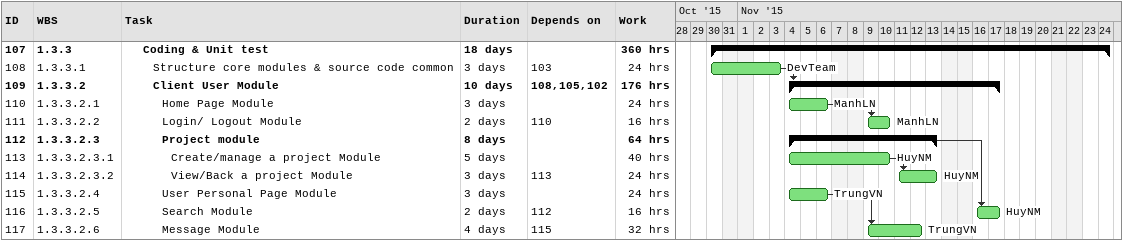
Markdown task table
| ID | WBS | Task | Duration | Start | Finish | Predecessors | Resources | Work (h) |
|---|---|---|---|---|---|---|---|---|
| 107 | 1.3.3 | **Coding & Unit test** | 18d | 2015-10-30 | 2015-11-24 |  |  | 360 |
| 108 | 1.3.3.1 | Structure core modules & source code common | 3d | 2015-10-30 | 2015-11-03 | 103 | DevTeam | 24 |
| 109 | 1.3.3.2 | **Client User Module** | 10d | 2015-11-04 | 2015-11-17 | 108, 105, 102 |  | 176 |
| 110 | 1.3.3.2.1 | Home Page Module | 3d | 2015-11-04 | 2015-11-06 |  | ManhLN | 24 |
| 111 | 1.3.3.2.2 | Login/ Logout Module | 2d | 2015-11-09 | 2015-11-10 | 110 | ManhLN | 16 |
| 112 | 1.3.3.2.3 | **Project module** | 8d | 2015-11-04 | 2015-11-13 |  |  | 64 |
| 113 | 1.3.3.2.3.1 | Create/manage a project Module | 5d | 2015-11-04 | 2015-11-10 |  | HuyNM | 40 |
| 114 | 1.3.3.2.3.2 | View/Back a project Module | 3d | 2015-11-11 | 2015-11-13 | 113 | HuyNM | 24 |
| 115 | 1.3.3.2.4 | User Personal Page Module | 3d | 2015-11-04 | 2015-11-06 |  | TrungVN | 24 |
| 116 | 1.3.3.2.5 | Search Module | 2d | 2015-11-16 | 2015-11-17 | 112 | HuyNM | 16 |
| 117 | 1.3.3.2.6 | Message Module | 4d | 2015-11-09 | 2015-11-12 | 115 | TrungVN | 32 |
